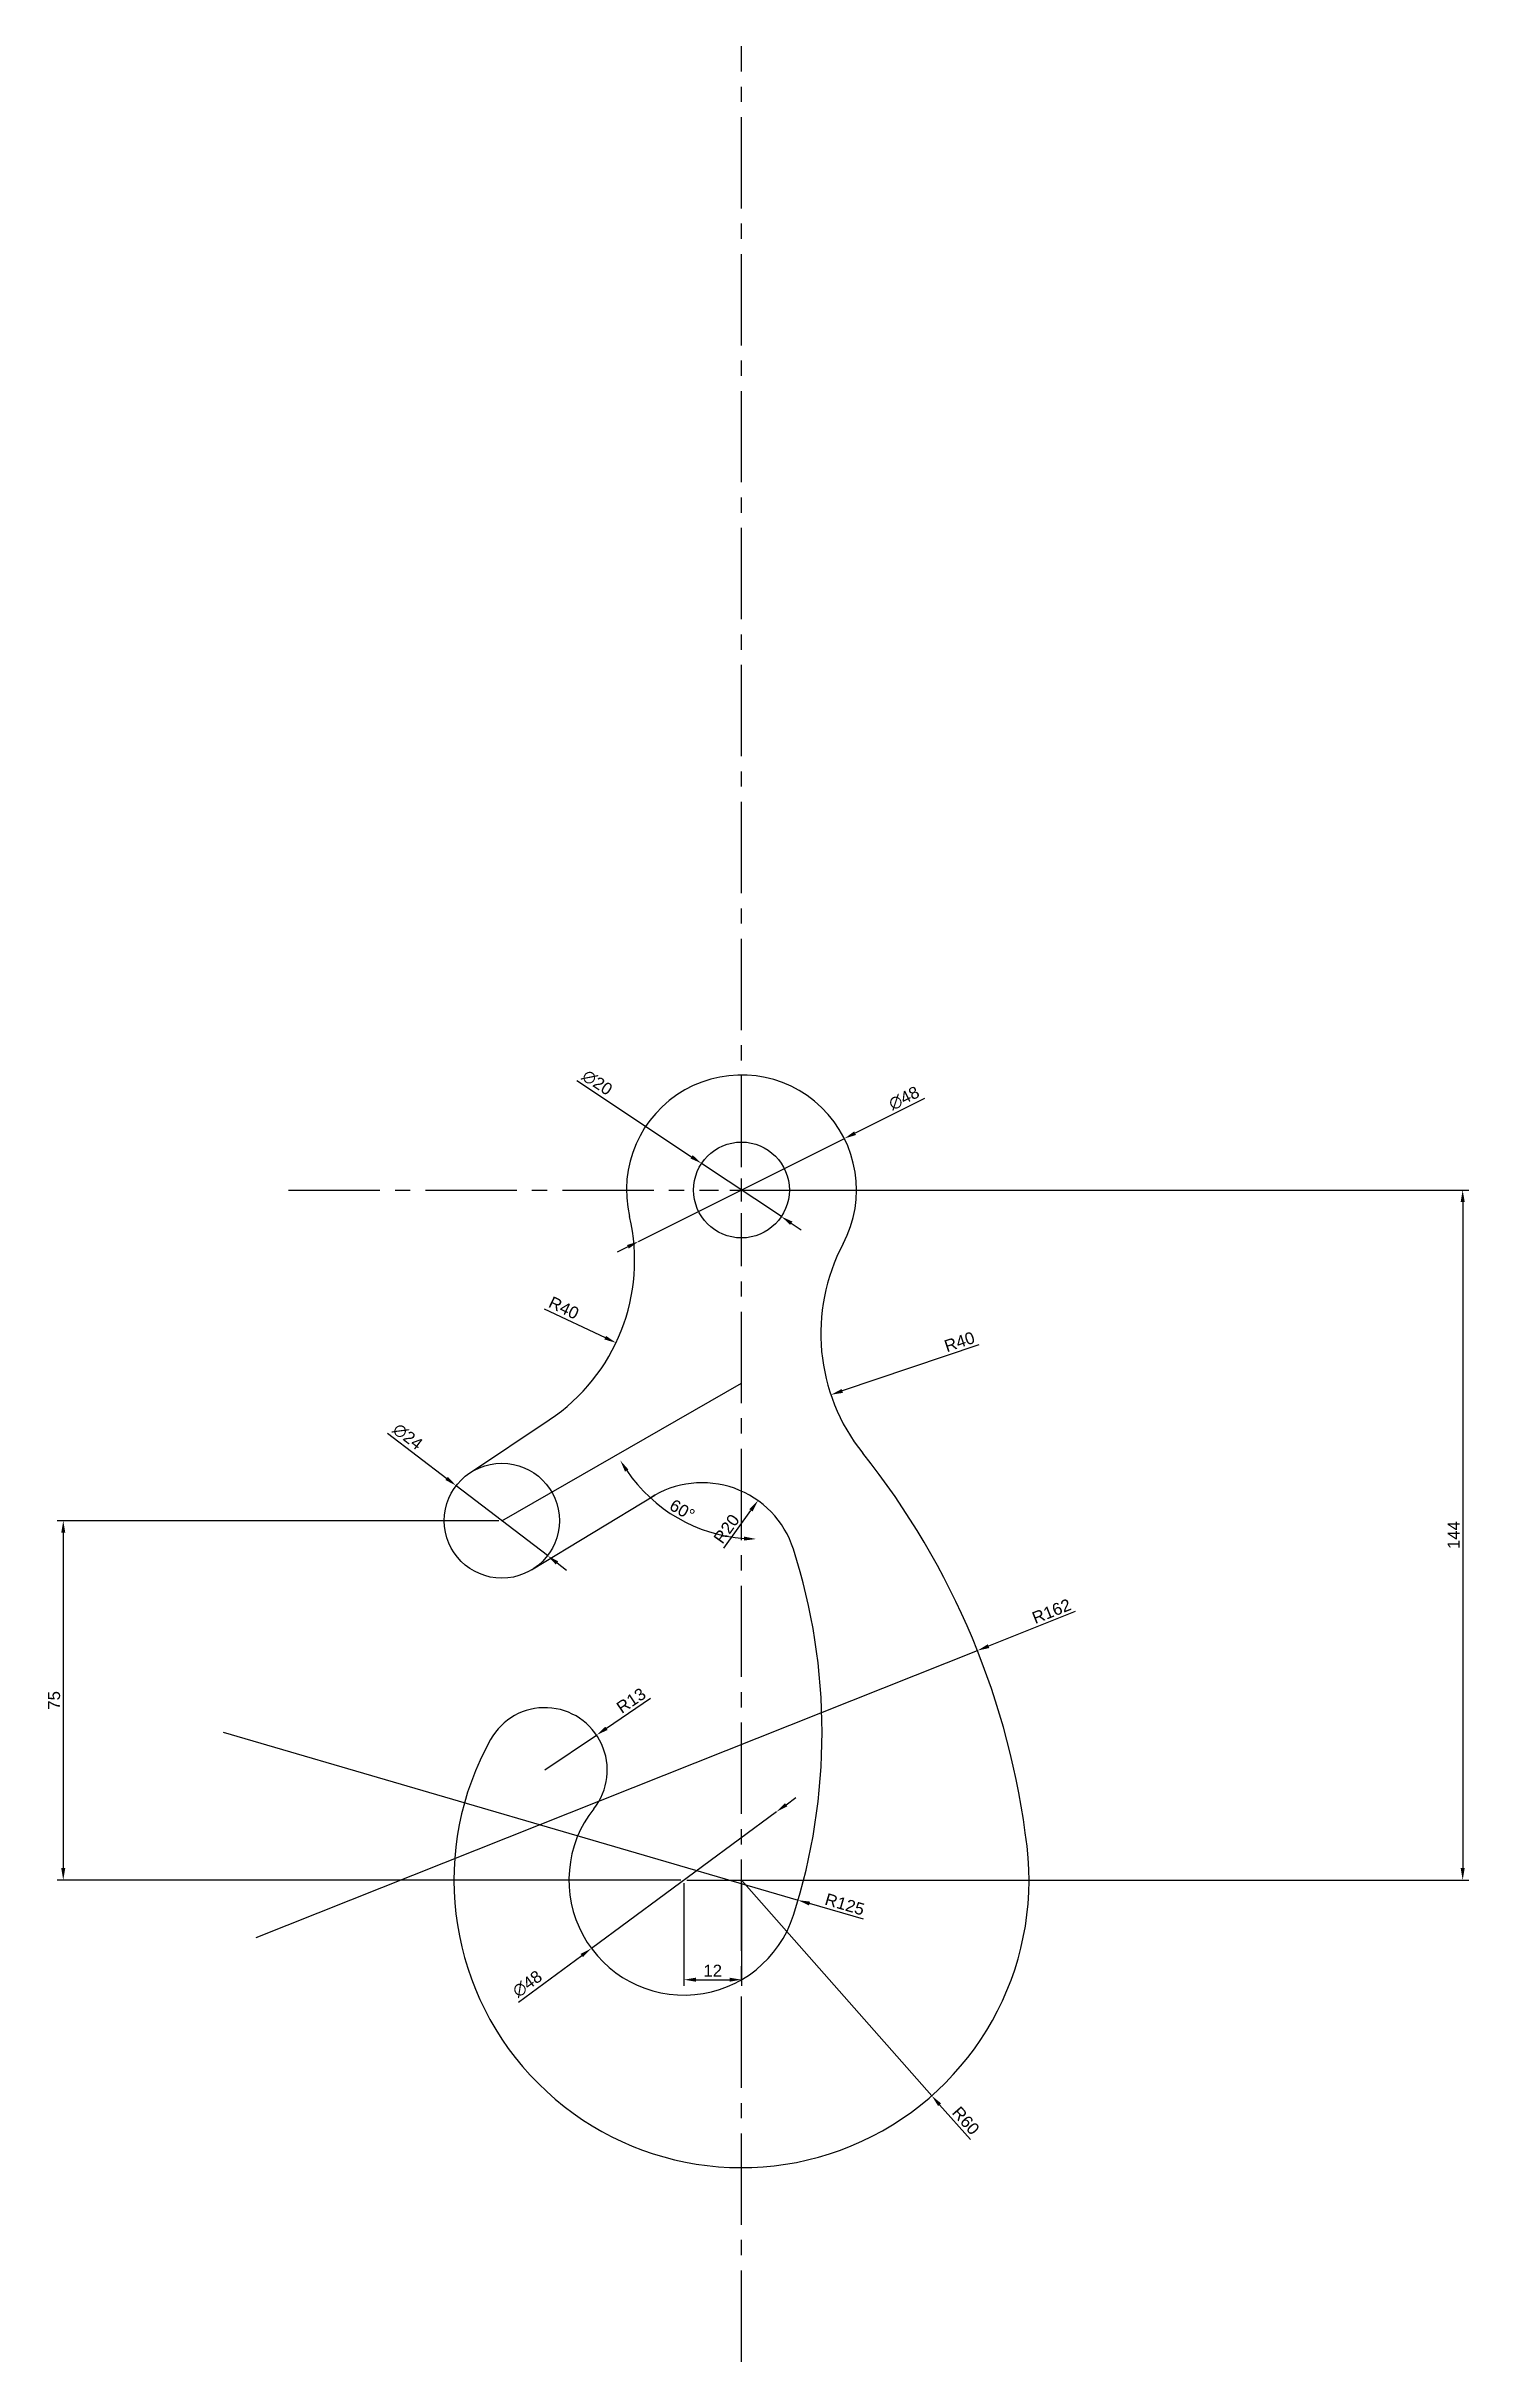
# Model space of a CAD drawing. Header units: millimetres. Extents: x 2310 to 2607, y 1924 to 2407.
import ezdxf

# ---------------------------------------------------------------- set-up
doc = ezdxf.new("R2010")
doc.units = ezdxf.units.MM
doc.linetypes.add('CENTER2', pattern=[28.575, 19.05, -3.175, 3.175, -3.175])
doc.styles.get("Standard").update_dxf_attribs({"font": 'arial.ttf'})
doc.dimstyles.new('ISO-25', dxfattribs={"dimtxt": 2.5, "dimasz": 2.5, "dimexe": 1.25, "dimexo": 0.625, "dimtad": 1, "dimtxsty": 'Standard', "dimcen": 2.5, "dimadec": 0, "dimazin": 0, "dimtfac": 1, "dimtmove": 0, "dimatfit": 3, "dimfxl": 1, "dimarcsym": 0})

# ---------------------------------------------------------------- blocks, each defined once
blk = doc.blocks.new('*D1')
at = {"color": 0, "lineweight": -2, "transparency": 16777216}
blk.add_arc((2457.94, 2127.89), 32.66, 214.263, 265.6137, dxfattribs=at)
at = {"color": 0, "transparency": 16777216}
for points in [[(2430.59, 2109.28), (2431.29, 2109.72), (2429.61, 2111.61)], [(2455.45, 2095.73), (2455.42, 2094.9), (2457.94, 2095.22)]]:
    blk.add_solid(points, dxfattribs=at)
at = {"layer": 'Defpoints', "color": 0, "transparency": 16777216}
for p in [(2457.94, 2168.16), (2457.94, 2127.89), (2436.9, 2102.89), (2407.94, 2099.16), (2457.94, 2024.16)]:
    blk.add_point(p, dxfattribs=at)
at = {"color": 0, "transparency": 16777216, "insert": (2442.53, 2101.26), "char_height": 2.5, "attachment_point": 5, "rotation": 329.9384}
blk.add_mtext('60°', dxfattribs=at)
blk = doc.blocks.new('*U2')
at = {"color": 0, "linetype": 'CENTER2', "transparency": 16777216}
for p, q in [((0, 4.8), (0, 238.65)), ((-94.51, 0), (-4.8, 0)), ((4.8, 0), (69.07, 0)), ((0, -244.49), (0, -4.8))]:
    blk.add_line(p, q, dxfattribs=at)
at = {"color": 0, "linetype": 'Continuous', "transparency": 16777216}
for p, q in [((-2.4, 0), (2.4, 0)), ((0, -2.4), (0, 2.4))]:
    blk.add_line(p, q, dxfattribs=at)
blk = doc.blocks.new('*D3')
at = {"color": 0, "lineweight": -2, "transparency": 16777216}
for p, q in [((2493.07, 2187.13), (2478.59, 2179.89)), ((2433.42, 2157.31), (2476.35, 2178.78)), ((2431.18, 2156.2), (2428.95, 2155.08))]:
    blk.add_line(p, q, dxfattribs=at)
at = {"color": 0, "transparency": 16777216}
for points in [[(2478.4, 2180.27), (2478.78, 2179.52), (2476.35, 2178.78)], [(2431, 2156.57), (2431.37, 2155.82), (2433.42, 2157.31)]]:
    blk.add_solid(points, dxfattribs=at)
at = {"layer": 'Defpoints', "color": 0, "transparency": 16777216}
for p in [(2476.35, 2178.78), (2433.42, 2157.31)]:
    blk.add_point(p, dxfattribs=at)
at = {"color": 0, "transparency": 16777216, "insert": (2488.81, 2187.2), "char_height": 2.5, "attachment_point": 5, "rotation": 26.5594}
blk.add_mtext('∅48', dxfattribs=at)
blk = doc.blocks.new('*D4')
at = {"color": 0, "lineweight": -2, "transparency": 16777216}
for p, q in [((2420.56, 2190.9), (2444.48, 2174.97)), ((2463.21, 2162.5), (2446.56, 2173.59)), ((2465.29, 2161.12), (2467.37, 2159.73))]:
    blk.add_line(p, q, dxfattribs=at)
at = {"color": 0, "transparency": 16777216}
for points in [[(2444.71, 2175.32), (2444.25, 2174.63), (2446.56, 2173.59)], [(2465.52, 2161.46), (2465.06, 2160.77), (2463.21, 2162.5)]]:
    blk.add_solid(points, dxfattribs=at)
at = {"layer": 'Defpoints', "color": 0, "transparency": 16777216}
for p in [(2446.56, 2173.59), (2463.21, 2162.5)]:
    blk.add_point(p, dxfattribs=at)
at = {"color": 0, "transparency": 16777216, "insert": (2424.79, 2190.45), "char_height": 2.5, "attachment_point": 5, "rotation": 326.3438}
blk.add_mtext('∅20', dxfattribs=at)
blk = doc.blocks.new('*D6')
at = {"color": 0, "lineweight": -2, "transparency": 16777216}
blk.add_line((2413.75, 2143.28), (2426.46, 2137.24), dxfattribs=at)
at = {"color": 0, "transparency": 16777216}
blk.add_solid([(2426.63, 2137.61), (2426.28, 2136.86), (2428.71, 2136.16)], dxfattribs=at)
at = {"layer": 'Defpoints', "color": 0, "transparency": 16777216}
for p in [(2392.6, 2153.35), (2428.71, 2136.16)]:
    blk.add_point(p, dxfattribs=at)
at = {"color": 0, "transparency": 16777216, "insert": (2417.83, 2143.45), "char_height": 2.5, "attachment_point": 5, "rotation": 334.5449}
blk.add_mtext('R40', dxfattribs=at)
blk = doc.blocks.new('*D7')
at = {"color": 0, "lineweight": -2, "transparency": 16777216}
for p, q in [((2524.54, 2080.06), (2506.44, 2072.86)), ((2353.6, 2012.04), (2504.12, 2071.94))]:
    blk.add_line(p, q, dxfattribs=at)
at = {"color": 0, "transparency": 16777216}
blk.add_solid([(2506.29, 2073.25), (2506.59, 2072.47), (2504.12, 2071.94)], dxfattribs=at)
at = {"layer": 'Defpoints', "color": 0, "transparency": 16777216}
for p in [(2504.12, 2071.94), (2353.6, 2012.04)]:
    blk.add_point(p, dxfattribs=at)
at = {"color": 0, "transparency": 16777216, "insert": (2519.59, 2080.14), "char_height": 2.5, "attachment_point": 5, "rotation": 21.6976}
blk.add_mtext('R162', dxfattribs=at)
blk = doc.blocks.new('*D8')
at = {"color": 0, "lineweight": -2, "transparency": 16777216}
for p, q in [((2346.71, 2054.88), (2466.7, 2019.85)), ((2480.32, 2015.88), (2469.1, 2019.15))]:
    blk.add_line(p, q, dxfattribs=at)
at = {"color": 0, "transparency": 16777216}
blk.add_solid([(2469.22, 2019.55), (2468.98, 2018.75), (2466.7, 2019.85)], dxfattribs=at)
at = {"layer": 'Defpoints', "color": 0, "transparency": 16777216}
for p in [(2346.71, 2054.88), (2466.7, 2019.85)]:
    blk.add_point(p, dxfattribs=at)
at = {"color": 0, "transparency": 16777216, "insert": (2476.44, 2018.99), "char_height": 2.5, "attachment_point": 5, "rotation": 343.7291}
blk.add_mtext('R125', dxfattribs=at)
blk = doc.blocks.new('*D9')
at = {"color": 0, "lineweight": -2, "transparency": 16777216}
for p, q in [((2454.89, 2024.04), (2494.58, 1979.05)), ((2502.66, 1969.89), (2496.23, 1977.17))]:
    blk.add_line(p, q, dxfattribs=at)
at = {"color": 0, "transparency": 16777216}
blk.add_solid([(2496.54, 1977.45), (2495.92, 1976.9), (2494.58, 1979.05)], dxfattribs=at)
at = {"layer": 'Defpoints', "color": 0, "transparency": 16777216}
for p in [(2454.89, 2024.04), (2494.58, 1979.05)]:
    blk.add_point(p, dxfattribs=at)
at = {"color": 0, "transparency": 16777216, "insert": (2501.7, 1973.85), "char_height": 2.5, "attachment_point": 5, "rotation": 311.4152}
blk.add_mtext('R60', dxfattribs=at)
blk = doc.blocks.new('*D10')
at = {"color": 0, "lineweight": -2, "transparency": 16777216}
for p, q in [((2464.21, 2039.78), (2466.22, 2041.26)), ((2462.2, 2038.29), (2423.57, 2009.8)), ((2408.34, 1998.56), (2421.56, 2008.31))]:
    blk.add_line(p, q, dxfattribs=at)
at = {"color": 0, "transparency": 16777216}
for points in [[(2463.96, 2040.11), (2464.46, 2039.44), (2462.2, 2038.29)], [(2421.32, 2008.65), (2421.81, 2007.98), (2423.57, 2009.8)]]:
    blk.add_solid(points, dxfattribs=at)
at = {"layer": 'Defpoints', "color": 0, "transparency": 16777216}
for p in [(2462.2, 2038.29), (2423.57, 2009.8)]:
    blk.add_point(p, dxfattribs=at)
at = {"color": 0, "transparency": 16777216, "insert": (2410.21, 2002.38), "char_height": 2.5, "attachment_point": 5, "rotation": 36.4217}
blk.add_mtext('∅48', dxfattribs=at)
blk = doc.blocks.new('*D11')
at = {"color": 0, "lineweight": -2, "transparency": 16777216}
for p, q in [((2404.26, 2099.04), (2312.13, 2099.04)), ((2313.38, 2096.54), (2313.38, 2026.54)), ((2442.26, 2024.04), (2312.13, 2024.04))]:
    blk.add_line(p, q, dxfattribs=at)
at = {"color": 0, "transparency": 16777216}
for points in [[(2312.96, 2096.54), (2313.8, 2096.54), (2313.38, 2099.04)], [(2312.96, 2026.54), (2313.8, 2026.54), (2313.38, 2024.04)]]:
    blk.add_solid(points, dxfattribs=at)
at = {"layer": 'Defpoints', "color": 0, "transparency": 16777216}
for p in [(2404.89, 2099.04), (2313.38, 2024.04), (2442.89, 2024.04)]:
    blk.add_point(p, dxfattribs=at)
at = {"color": 0, "transparency": 16777216, "insert": (2311.48, 2061.54), "char_height": 2.5, "attachment_point": 5, "rotation": 90}
blk.add_mtext('75', dxfattribs=at)
blk = doc.blocks.new('*D12')
at = {"color": 0, "lineweight": -2, "transparency": 16777216}
for p, q in [((2455.51, 2168.04), (2606.62, 2168.04)), ((2605.37, 2165.54), (2605.37, 2026.54)), ((2443.51, 2024.04), (2606.62, 2024.04))]:
    blk.add_line(p, q, dxfattribs=at)
at = {"color": 0, "transparency": 16777216}
for points in [[(2604.95, 2165.54), (2605.79, 2165.54), (2605.37, 2168.04)], [(2604.95, 2026.54), (2605.79, 2026.54), (2605.37, 2024.04)]]:
    blk.add_solid(points, dxfattribs=at)
at = {"layer": 'Defpoints', "color": 0, "transparency": 16777216}
for p in [(2454.89, 2168.04), (2442.89, 2024.04), (2605.37, 2024.04)]:
    blk.add_point(p, dxfattribs=at)
at = {"color": 0, "transparency": 16777216, "insert": (2603.49, 2096.04), "char_height": 2.5, "attachment_point": 5, "rotation": 90}
blk.add_mtext('144', dxfattribs=at)
blk = doc.blocks.new('*D13')
at = {"color": 0, "lineweight": -2, "transparency": 16777216}
blk.add_line((2504.4, 2135.72), (2475.91, 2126.11), dxfattribs=at)
at = {"color": 0, "transparency": 16777216}
blk.add_solid([(2475.78, 2126.51), (2476.04, 2125.72), (2473.54, 2125.31)], dxfattribs=at)
at = {"layer": 'Defpoints', "color": 0, "transparency": 16777216}
for p in [(2511.44, 2138.09), (2473.54, 2125.31)]:
    blk.add_point(p, dxfattribs=at)
at = {"color": 0, "transparency": 16777216, "insert": (2500.38, 2136.37), "char_height": 2.5, "attachment_point": 5, "rotation": 18.627}
blk.add_mtext('R40', dxfattribs=at)
blk = doc.blocks.new('*D14')
at = {"color": 0, "lineweight": -2, "transparency": 16777216}
blk.add_line((2451.22, 2093.29), (2456.87, 2101.19), dxfattribs=at)
at = {"color": 0, "transparency": 16777216}
blk.add_solid([(2456.53, 2101.44), (2457.21, 2100.95), (2458.33, 2103.23)], dxfattribs=at)
at = {"layer": 'Defpoints', "color": 0, "transparency": 16777216}
for p in [(2458.33, 2103.23), (2446.69, 2086.96)]:
    blk.add_point(p, dxfattribs=at)
at = {"color": 0, "transparency": 16777216, "insert": (2451.77, 2097.33), "char_height": 2.5, "attachment_point": 5, "rotation": 54.4084}
blk.add_mtext('R20', dxfattribs=at)
blk = doc.blocks.new('*D15')
at = {"color": 0, "lineweight": -2, "transparency": 16777216}
for p, q in [((2435.93, 2061.95), (2426.72, 2055.71)), ((2413.89, 2047.02), (2424.65, 2054.31))]:
    blk.add_line(p, q, dxfattribs=at)
at = {"color": 0, "transparency": 16777216}
blk.add_solid([(2426.49, 2056.06), (2426.95, 2055.37), (2424.65, 2054.31)], dxfattribs=at)
at = {"layer": 'Defpoints', "color": 0, "transparency": 16777216}
for p in [(2424.65, 2054.31), (2413.89, 2047.02)]:
    blk.add_point(p, dxfattribs=at)
at = {"color": 0, "transparency": 16777216, "insert": (2431.87, 2061.5), "char_height": 2.5, "attachment_point": 5, "rotation": 34.107}
blk.add_mtext('R13', dxfattribs=at)
blk = doc.blocks.new('*D16')
at = {"color": 0, "lineweight": -2, "transparency": 16777216}
for p, q in [((2381.05, 2117.3), (2393.38, 2107.86)), ((2414.41, 2091.75), (2395.36, 2106.34)), ((2416.4, 2090.23), (2418.38, 2088.71))]:
    blk.add_line(p, q, dxfattribs=at)
at = {"color": 0, "transparency": 16777216}
for points in [[(2393.63, 2108.19), (2393.12, 2107.53), (2395.36, 2106.34)], [(2416.65, 2090.56), (2416.14, 2089.9), (2414.41, 2091.75)]]:
    blk.add_solid(points, dxfattribs=at)
at = {"layer": 'Defpoints', "color": 0, "transparency": 16777216}
for p in [(2395.36, 2106.34), (2414.41, 2091.75)]:
    blk.add_point(p, dxfattribs=at)
at = {"color": 0, "transparency": 16777216, "insert": (2385.24, 2116.58), "char_height": 2.5, "attachment_point": 5, "rotation": 322.5502}
blk.add_mtext('∅24', dxfattribs=at)
blk = doc.blocks.new('*D17')
at = {"color": 0, "lineweight": -2, "transparency": 16777216}
for p, q in [((2442.89, 2023.42), (2442.89, 2002.01)), ((2454.89, 2023.42), (2454.89, 2002.01)), ((2445.39, 2003.26), (2452.39, 2003.26))]:
    blk.add_line(p, q, dxfattribs=at)
at = {"color": 0, "transparency": 16777216}
for points in [[(2445.39, 2003.68), (2445.39, 2002.84), (2442.89, 2003.26)], [(2452.39, 2003.68), (2452.39, 2002.84), (2454.89, 2003.26)]]:
    blk.add_solid(points, dxfattribs=at)
at = {"layer": 'Defpoints', "color": 0, "transparency": 16777216}
for p in [(2442.89, 2024.04), (2454.89, 2024.04), (2454.89, 2003.26)]:
    blk.add_point(p, dxfattribs=at)
at = {"color": 0, "transparency": 16777216, "insert": (2448.89, 2005.14), "char_height": 2.5, "attachment_point": 5}
blk.add_mtext('12', dxfattribs=at)

msp = doc.modelspace()

# ---------------------------------------------------------------- linework, layer by layer
for p, q in [((2404.887, 2099.045), (2454.887, 2127.769)), ((2398.144, 2108.971), (2414.795, 2120.08)), ((2411.104, 2088.781), (2436.822, 2104.361))]:
    msp.add_line(p, q)
for centre, radius in [((2454.887, 2168.045), 10), ((2404.887, 2099.045), 12)]:
    msp.add_circle(centre, radius)
for centre, radius, start, end in [((2454.887, 2168.045), 24, 332.09349, 193.26994), ((2392.596, 2153.354), 40, 303.70896, 13.26994), ((2511.444, 2138.091), 40, 152.09349, 218.60813), ((2353.595, 2012.045), 162, 6.75633, 38.60813), ((2446.685, 2086.962), 20, 17.79297, 122.86521), ((2346.708, 2054.876), 125, 342.22614, 17.79297), ((2413.887, 2047.023), 13, 321.60833, 150.73176), ((2454.887, 2024.045), 60, 150.73176, 6.75633), ((2442.887, 2024.045), 24, 141.60833, 342.22614)]:
    msp.add_arc(centre, radius, start, end)

# ---------------------------------------------------------------- block references
at = {"linetype": 'CENTER2'}
msp.add_blockref('*U2', (2454.887, 2168.045), dxfattribs=at)

# ---------------------------------------------------------------- dimensions: what is measured, and where the dimension line sits
for p1, p2, picture, middle in [((2463.211, 2162.503), (2446.563, 2173.587), '*D4', (2423.7, 2188.809)), ((2433.419, 2157.314), (2476.354, 2178.776), '*D3', (2489.687, 2185.441)), ((2414.413, 2091.748), (2395.36, 2106.342), '*D16', (2384.04, 2115.012)), ((2462.199, 2038.294), (2423.575, 2009.795), '*D10', (2411.381, 2000.799))]:
    dim = msp.add_diameter_dim_2p(p1=p1, p2=p2, dimstyle='ISO-25')
    dim.commit()
    dim.dimension.update_dxf_attribs({"geometry": picture, "text_midpoint": middle, "dimtype": 163})
dim = msp.add_angular_dim_2l(base=(2436.904, 2102.894), line1=((2457.936, 2168.162), (2457.936, 2024.162)), line2=((2407.936, 2099.162), (2457.936, 2127.886)), dimstyle='ISO-25')
dim.commit()
dim.dimension.update_dxf_attribs({"geometry": '*D1', "text_midpoint": (2442.526, 2101.261)})
for base, p1, picture, middle in [((2605.371, 2024.045), (2454.887, 2168.045), '*D12', (2603.491, 2096.045)), ((2313.379, 2024.045), (2404.887, 2099.045), '*D11', (2311.483, 2061.545))]:
    dim = msp.add_linear_dim(base=base, p1=p1, p2=(2442.887, 2024.045), angle=90, dimstyle='ISO-25')
    dim.commit()
    dim.dimension.update_dxf_attribs({"geometry": picture, "text_midpoint": middle})
for center, mpoint, picture, middle in [((2392.596, 2153.354), (2428.712, 2136.162), '*D6', (2417.009, 2141.733)), ((2511.444, 2138.091), (2473.54, 2125.315), '*D13', (2500.983, 2134.565)), ((2446.685, 2086.962), (2458.325, 2103.226), '*D14', (2453.316, 2096.226)), ((2353.595, 2012.045), (2504.117, 2071.938), '*D7', (2520.296, 2078.375)), ((2413.887, 2047.023), (2424.651, 2054.313), '*D15', (2432.941, 2059.927))]:
    dim = msp.add_radius_dim(center=center, mpoint=mpoint, dimstyle='ISO-25')
    dim.commit()
    dim.dimension.update_dxf_attribs({"geometry": picture, "text_midpoint": middle, "dimtype": 164})
for center, mpoint, picture, middle in [((2346.708, 2054.876), (2466.701, 2019.854), '*D8', (2476.442, 2018.991)), ((2454.887, 2024.045), (2494.577, 1979.049), '*D9', (2501.697, 1973.851))]:
    dim = msp.add_radius_dim(center=center, mpoint=mpoint, dimstyle='ISO-25')
    dim.commit()
    dim.dimension.update_dxf_attribs({"geometry": picture, "text_midpoint": middle})
dim = msp.add_linear_dim(base=(2454.887, 2003.26), p1=(2442.887, 2024.045), p2=(2454.887, 2024.045), dimstyle='ISO-25')
dim.commit()
dim.dimension.update_dxf_attribs({"geometry": '*D17', "text_midpoint": (2448.887, 2005.14)})

doc.saveas('drawing.dxf')
